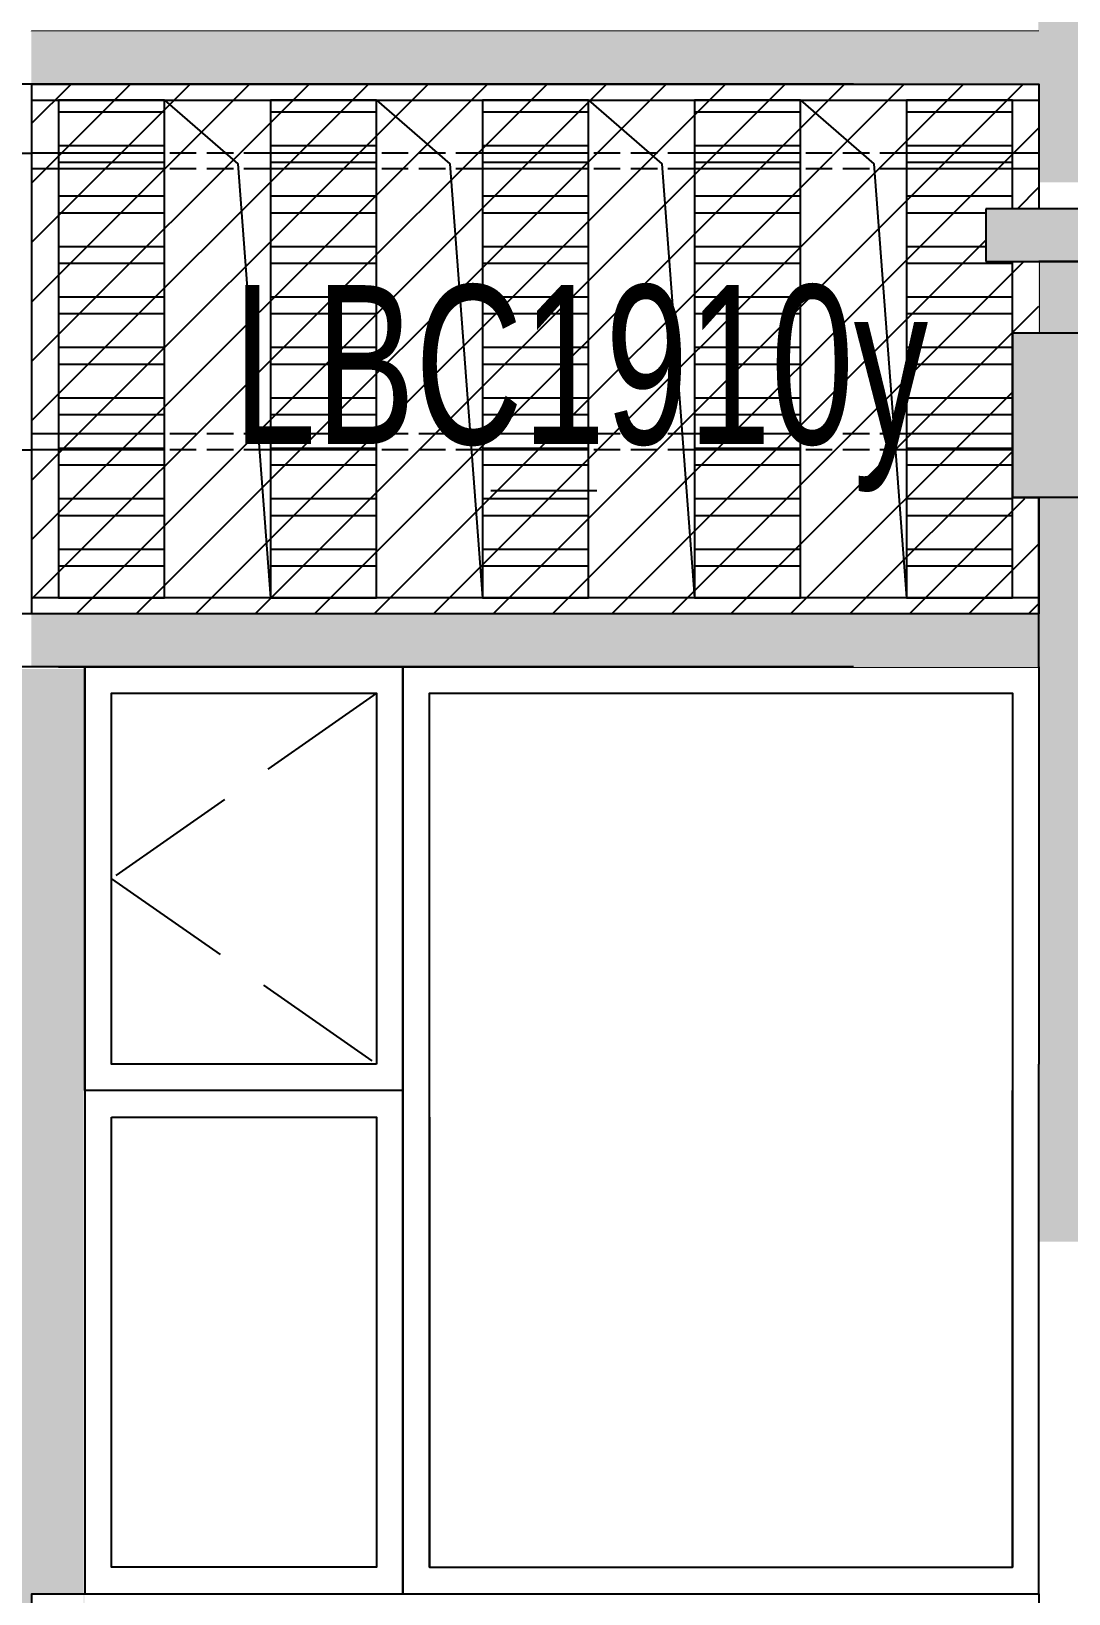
# Model space of a CAD drawing. Extents: x -12446 to 284554, y -295110 to 165007.
# Drawn here: x 79200 to 81158, y -252019 to -249069 of the extents above; entities that cross this region are included whole.
import ezdxf
from ezdxf.enums import TextEntityAlignment as Align

# ---------------------------------------------------------------- set-up
doc = ezdxf.new("R2010")
doc.units = 0
doc.header["$LTSCALE"] = 1000
for name, pattern in [('AX-14-E$0$AX-85-M02$0$DASH', [0.35, 0.25, -0.1]), ('AX-14-E$0$DASH', [0.35, 0.25, -0.1]), ('AX-14-E$0$DOTE', [2.42, 2, -0.2, 0.02, -0.2])]:
    doc.linetypes.add(name, pattern=pattern)
doc.layers.get('0').update_dxf_attribs({"linetype": 'CONTINUOUS'})
doc.layers.get('Defpoints').update_dxf_attribs({"linetype": 'CONTINUOUS'})
for name, color, linetype in [('A-Anno-Note', 241, 'CONTINUOUS'), ('AX-14-comp-tc$0$AX-T-LMCZ-Z$1$AX-13-E01-E03$0$家具与填充', 251, 'CONTINUOUS'), ('AX-14-E$0$A-Detl-Fine', 152, 'CONTINUOUS'), ('AX-14-E$0$A-Detl-Medm', 40, 'CONTINUOUS'), ('AX-14-E$0$A-Detl-Patt', 8, 'CONTINUOUS'), ('AX-14-E$0$A-Detl-Thin', 131, 'CONTINUOUS'), ('AX-14-E$0$A-Wind-Iden', 11, 'CONTINUOUS')]:
    doc.layers.add(name, color=color, linetype=linetype)
doc.layers.add('AX-14-E$0$A-Grid', color=222, linetype='AX-14-E$0$DOTE', plot=False)
doc.styles.add('AX-14-E$0$_TCH_DIM', font='JZFZ_ENA', dxfattribs={"width": 0.7, "bigfont": 'JZFZ_CNB'})
pattern_1 = [(37.5, (-86013.83, -414895.72), (-1.920038, 58.729588), [0, -46.3296, 0, -51.816, 0, -49.53]), (7.5, (-86013.83, -414895.72), (53.942794, 86.019012), [0, -24.9936, 0, -41.7576, 0, -16.002]), (327.5, (-86051.32, -414895.72), (94.919084, 0.172462), [0, -15.24, 0, -54.864, 0, -71.628]), (317.5, (-86051.32, -414895.72), (91.626774, 26.75152), [0, -7.62, 0, -35.9664, 0, -41.148])]
pattern_2 = [(37.5, (-86013.83, -414895.72), (-1.920038, 58.7295885), [0, -46.3296, 0, -51.816, 0, -49.53]), (7.5, (-86013.83, -414895.72), (53.942794, 86.019012), [0, -24.9936, 0, -41.7576, 0, -16.002]), (327.5, (-86051.32, -414895.72), (94.919084, 0.172462), [0, -15.24, 0, -54.864, 0, -71.628]), (317.5, (-86051.32, -414895.72), (91.626774, 26.75152), [0, -7.62, 0, -35.9664, 0, -41.148])]
pattern_3 = [(180, (-57601.59, 250269.41), (-7e-15, -95.25), []), (180, (-57633.34, 250301.16), (-7e-15, -95.25), [])]

# ---------------------------------------------------------------- blocks, each defined once
blk = doc.blocks.new('AX-14-E$0$A$C1980769A')
at = {"layer": 'AX-14-E$0$A-Detl-Patt'}
h = blk.add_hatch(dxfattribs=at)
h.set_pattern_fill('STEEL', color=256, scale=50, angle=135)
h.set_pattern_definition([(180, (-2388.15, -342499.556), (-7e-15, -79.375), []), (180, (-2416.21, -342527.62), (-7e-15, -79.375), [])])
h.paths.add_polyline_path([(21050, 1050), (21825, 1050), (21825, 150), (21050, 150)])
h.paths.add_polyline_path([(22750, 865), (22700, 865), (22700, 765), (22750, 765), (22750, 150), (21875, 150), (21875, 1050), (22750, 1050)])
at = {"layer": 'AX-14-E$0$A-Detl-Fine'}
for points in [[(22750, 865), (22750, 1050), (21000, 1050), (21000, 150), (22750, 150), (22750, 690)], [(22750, 690), (22750, 765)]]:
    blk.add_lwpolyline(points, dxfattribs=at)
blk.add_lwpolyline([(21875, 1050), (21825, 1050), (21825, 150), (21875, 150)], close=True, dxfattribs=at)
at = {"layer": 'AX-14-E$0$A-Detl-Thin'}
for p, q in [((20950, 1100), (20950, 100)), ((26700, 765), (22800, 765)), ((26700, 630), (22800, 630)), ((26750, 320), (22750, 320)), ((22800, 0), (22800, 320)), ((22800, 100), (20950, 100)), ((20950, 0), (22800, 0))]:
    blk.add_line(p, q, dxfattribs=at)
for points in [[(22800, 1100), (20900, 1100), (20900, 1200), (22800, 1200)], [(22879.8, 915), (22879.8, 865), (22700, 865), (22700, 765), (22800, 765), (22800, 630), (22750, 630), (22750, 320)], [(22800, 0), (20900, 0), (20900, 100), (22800, 100)]]:
    blk.add_lwpolyline(points, dxfattribs=at)
blk = doc.blocks.new('AX-14-E$0$ahaeryewhraegew')
at = {"layer": 'AX-14-E$0$A-Detl-Fine'}
for points in [[(165711.3, 103787.6), (165211.3, 103787.6), (165211.3, 104487.6), (165711.3, 104487.6)], [(165211.3, 103687.6), (165711.3, 103687.6), (165711.3, 102837.6), (165211.3, 102837.6)]]:
    blk.add_lwpolyline(points, close=True, dxfattribs=at)
for points in [[(165811.3, 102837.6), (165811.3, 104487.6), (166911.3, 104487.6), (166911.3, 102837.6)], [(165811.3, 103687.6), (165811.3, 102837.6), (166911.3, 102837.6), (166911.3, 103737.6)]]:
    blk.add_lwpolyline(points, dxfattribs=at)
at = {"layer": 'AX-14-E$0$A-Detl-Patt', "linetype": 'AX-14-E$0$AX-85-M02$0$DASH'}
blk.add_lwpolyline([(165711.3, 104487.6), (165211.3, 104137.6), (165711.3, 103787.6)], dxfattribs=at)
at = {"layer": 'AX-14-E$0$A-Detl-Thin'}
for p, q in [((165161.3, 104537.6), (165161.3, 102787.6)), ((166961.3, 102787.6), (166961.3, 102452.6))]:
    blk.add_line(p, q, dxfattribs=at)
for points in [[(165761.3, 103737.6), (165161.3, 103737.6), (165161.3, 104537.6), (165761.3, 104537.6)], [(165761.3, 103737.6), (165761.3, 102787.6)]]:
    blk.add_lwpolyline(points, close=True, dxfattribs=at)
for points in [[(165761.3, 103737.6), (165761.3, 104537.6), (166361.3, 104537.6)], [(166361.3, 104537.6), (166961.3, 104537.6), (166961.3, 103787.6)], [(165761.3, 103737.6), (165161.3, 103737.6), (165161.3, 102787.6), (166961.3, 102787.6), (166961.3, 103787.6)], [(165761.3, 103737.6), (165161.3, 103737.6)], [(166961.3, 102687.6), (165061.3, 102687.6), (165061.3, 102787.6), (166961.3, 102787.6)]]:
    blk.add_lwpolyline(points, dxfattribs=at)
blk = doc.blocks.new('AX-14-comp-tc')
at = {"layer": 'AX-14-comp-tc$0$AX-T-LMCZ-Z$1$AX-13-E01-E03$0$家具与填充'}
h = blk.add_hatch(dxfattribs=at)
h.set_pattern_fill('AR-SAND', color=256, scale=24)
h.set_pattern_definition(pattern_1)
edge = h.paths.add_edge_path()
edge.add_line((80647.5, -252591.9), (80647.5, -252681.9))
edge.add_line((80647.5, -252681.9), (80697.5, -252681.9))
edge.add_line((80697.5, -252681.9), (80697.5, -252761.9))
edge.add_line((80697.5, -252761.9), (80717.5, -252761.9))
edge.add_line((80717.5, -252761.9), (80717.5, -252792.1))
edge.add_line((80717.5, -252792.1), (80786.5, -253061.9))
edge.add_line((80786.5, -253061.9), (80837.5, -253061.9))
edge.add_line((80837.5, -253061.9), (80837.5, -253101.9))
edge.add_line((80837.5, -253101.9), (80852.4, -253140.7))
edge.add_line((80852.4, -253140.7), (80877.5, -253321.9))
edge.add_line((80877.5, -253321.9), (80847.5, -253321.9))
edge.add_line((80847.5, -253321.9), (80847.5, -253421.9))
edge.add_line((80847.5, -253421.9), (80947.5, -253421.9))
edge.add_line((80947.5, -253421.9), (80947.5, -255776.9))
edge.add_line((80947.5, -255776.9), (84847.5, -255776.9))
edge.add_line((84847.5, -255776.9), (84848.8, -254271.9))
edge.add_line((84848.8, -254271.9), (84898.8, -254271.9))
edge.add_line((84898.8, -254271.9), (84898.8, -254121.9))
edge.add_line((84898.8, -254121.9), (84948.8, -254121.9))
edge.add_line((84948.8, -254121.9), (84948.8, -253721.9))
edge.add_arc((85204.8, -253723.9), 256.1, 143.5839, 179.5462, ccw=False)
edge.add_line((84998.8, -253571.9), (84998.8, -253421.9))
edge.add_line((84998.8, -253421.9), (85048.8, -253421.9))
edge.add_line((85048.8, -253421.9), (85048.8, -253321.9))
edge.add_line((85048.8, -253321.9), (85016.1, -253321.9))
edge.add_line((85016.1, -253321.9), (85033.1, -253194.6))
edge.add_line((85033.1, -253194.6), (85038.6, -253153.5))
edge.add_line((85038.6, -253153.5), (85059.7, -253072.3))
edge.add_line((85059.7, -253072.3), (85059.7, -253032.3))
edge.add_line((85059.7, -253032.3), (85109.7, -253032.3))
edge.add_line((85109.7, -253032.3), (85056.7, -252826.9))
edge.add_line((85056.7, -252826.9), (85077.5, -252742.1))
edge.add_line((85077.5, -252742.1), (85077.5, -252711.9))
edge.add_line((85077.5, -252711.9), (85097.5, -252711.9))
edge.add_line((85097.5, -252711.9), (85097.5, -252641.9))
edge.add_line((85097.5, -252641.9), (85147.5, -252641.9))
edge.add_line((85147.5, -252641.9), (85149.2, -252541.9))
edge.add_line((85149.2, -252541.9), (84769.2, -252541.9))
edge.add_line((84769.2, -252541.9), (84766.5, -252491.4))
edge.add_line((84766.5, -252491.4), (81026.5, -252491.4))
edge.add_line((81026.5, -252491.4), (81027.5, -252591.9))
edge.add_line((81027.5, -252591.9), (80647.5, -252591.9))
h.paths.add_polyline_path([(81547.5, -253526.9), (84247.5, -253526.9), (84247.5, -254826.9), (81547.5, -254826.9)], flags=16)
h.paths.add_polyline_path([(84247.5, -253526.9), (81547.5, -253526.9), (81547.5, -253421.9), (84247.5, -253421.9)], flags=16)
h.paths.add_polyline_path([(81067.1, -255776.9), (84727.8, -255776.9), (84726.2, -254823.9), (81065.5, -254823.9)], flags=17)
h = blk.add_hatch(dxfattribs=at)
h.set_pattern_fill('AR-SAND', color=256, scale=24)
h.set_pattern_definition(pattern_1)
h.paths.add_polyline_path([(69347.5, -255491.9), (71247.5, -255491.9), (71247.5, -255591.9), (69347.5, -255591.9)])
h.paths.add_polyline_path([(69347.5, -256591.9), (71247.5, -256591.9), (71247.5, -256691.9), (69347.5, -256691.9)])
h.paths.add_polyline_path([(79047.5, -255491.9), (80947.5, -255491.9), (80947.5, -255591.9), (79047.5, -255591.9)])
h.paths.add_polyline_path([(79047.5, -256591.9), (80947.5, -256591.9), (80947.5, -256691.9), (79047.5, -256691.9)])
h = blk.add_hatch(dxfattribs=at)
h.set_pattern_fill('AR-SAND', color=256, scale=24)
h.set_pattern_definition(pattern_2)
h.paths.add_polyline_path([(92497.5, -255491.9), (92497.5, -255591.9), (92447.5, -255591.9), (92447.5, -255691.9), (92397.5, -255691.9), (92247.5, -256321.9), (92197.5, -256321.9), (92197.5, -256591.9), (92247.5, -256591.9), (92247.5, -256691.9), (89047.5, -256691.9), (89047.5, -256371.9), (80897.5, -256371.3), (80897.5, -256061.9), (80947.5, -256061.9), (80947.5, -255926.9), (80847.5, -255926.9), (80847.5, -255826.9), (81027.3, -255826.9), (81027.3, -255776.9), (84847.5, -255776.9), (84847.5, -255491.9)])
h.paths.add_polyline_path([(89097.5, -255691.9), (91597.5, -255691.9), (91597.5, -256591.9), (89097.5, -256591.9)], flags=16)
h = blk.add_hatch(dxfattribs=at)
h.set_pattern_fill('AR-SAND', color=256, scale=24)
h.set_pattern_definition(pattern_2)
h.paths.add_polyline_path([(88547.5, -256371.6), (89047.5, -256371.6), (89047.5, -256591.9), (88547.5, -256591.9)])
h.paths.add_polyline_path([(88147.5, -256371.9), (88547.5, -256371.9), (88547.5, -257773.9), (88147.5, -257773.9)])
h.paths.add_polyline_path([(84247.5, -256371.9), (85247.5, -256371.9), (85247.5, -257773.9), (84247.5, -257773.9)])
h.paths.add_polyline_path([(80947.5, -256371.9), (81547.5, -256371.9), (81547.5, -257776.9), (80947.5, -257776.9)])
h = blk.add_hatch(dxfattribs=at)
h.set_pattern_fill('AR-SAND', color=256, scale=24)
h.set_pattern_definition([(37.5, (-1.283, -8e-05), (-1.9200376, 58.7295885), [0, -46.3296, 0, -51.816, 0, -49.53]), (7.5, (-1.28, -8e-05), (53.942794, 86.019012), [0, -24.9936, 0, -41.7576, 0, -16.002]), (327.5, (-38.774, -8e-05), (94.919084, 0.172462), [0, -15.24, 0, -54.864, 0, -71.628]), (317.5, (-38.77, -8e-05), (91.626774, 26.751519), [0, -7.62, 0, -35.9664, 0, -41.148])])
h.paths.add_polyline_path([(77797.5, -256696.1), (79146.2, -256696.1), (79146.2, -268241.9), (77797.5, -268241.9)])
h.paths.add_polyline_path([(77797.5, -262591.9), (77947.2, -262591.9), (77947.2, -261391.9), (77797.5, -261391.9)], flags=16)
h.paths.add_polyline_path([(77897.2, -262491.9), (77947.2, -262491.9), (77947.2, -261491.9), (77897.2, -261491.9)], flags=16)
h.paths.add_polyline_path([(79047.5, -262591.9), (79146.2, -262591.9), (79146.2, -261391.9), (79047.5, -261391.9)], flags=16)
h.paths.add_polyline_path([(79047.5, -262491.9), (79097.5, -262491.9), (79097.5, -261491.9), (79047.5, -261491.9)], flags=16)
h.paths.add_polyline_path([(77797.5, -265541.9), (77947.2, -265541.9), (77947.2, -264341.9), (77797.5, -264341.9)], flags=16)
h.paths.add_polyline_path([(79047.5, -265541.9), (79146.2, -265541.9), (79146.2, -264341.9), (79047.5, -264341.9)], flags=16)
h.paths.add_polyline_path([(79047.5, -265441.9), (79097.5, -265441.9), (79097.5, -264441.9), (79047.5, -264441.9)], flags=16)
h.paths.add_polyline_path([(77897.2, -265441.9), (77947.2, -265441.9), (77947.2, -264441.9), (77897.2, -264441.9)], flags=16)
h.paths.add_polyline_path([(77797.5, -259641.9), (77947.2, -259641.9), (77947.2, -258441.9), (77797.5, -258441.9)], flags=16)
h.paths.add_polyline_path([(77897.2, -259541.9), (77947.2, -259541.9), (77947.2, -258541.9), (77897.2, -258541.9)], flags=16)
h.paths.add_polyline_path([(79047.5, -259641.9), (79147.5, -259641.9), (79147.5, -258441.9), (79047.5, -258441.9)], flags=16)
h.paths.add_polyline_path([(79047.5, -259541.9), (79097.5, -259541.9), (79097.5, -258541.9), (79047.5, -258541.9)], flags=16)
blk = doc.blocks.new('AX-14-E$0$JB-WIDR-TAG')
at = {"layer": 'Defpoints'}
blk.add_line((-1.694, -2.375), (0.306, -2.375), dxfattribs=at)
at = {"style": 'AX-14-E$0$_TCH_DIM', "width": 0.7}
blk.add_attdef('WD_TAG', text='', height=3, dxfattribs=at).set_placement((0, 0), align=Align.MIDDLE_CENTER)
blk = doc.blocks.new('AX-14-E$0$wegwgewhrejsr')
at = {"layer": 'AX-14-E$0$A-Wind-Iden', "xscale": 100, "yscale": 100, "zscale": 100, "rotation": 3.415094585006376e-08}
blk.add_blockref('AX-14-E$0$JB-WIDR-TAG', (166096.5, 158774.5), dxfattribs=at).add_auto_attribs({'WD_TAG': 'LBC1910y'})
blk = doc.blocks.new('AX-14-E$0$A$C47624217')
blk.add_wipeout([(11900, 320.3), (11900, 0), (23500, 0), (23500, 320), (23450, 320), (23450, 630), (23500, 630), (23500, 765), (23400, 765), (23400, 865), (23500, 865), (23500, 1200), (11900, 1200), (11900, 865), (12000, 865), (12000, 765), (11900, 765), (11900, 630), (11950, 630), (11950, 320)]).dxf.layer = 'AX-14-E$0$A-Detl-Medm'
at = {"layer": 'AX-14-E$0$A-Detl-Patt'}
h = blk.add_hatch(dxfattribs=at)
h.set_pattern_fill('ANSI31', color=256, scale=50)
h.set_pattern_definition([(45, (-130273.08, -158103.84), (-56.1266, 56.1266), [])])
h.paths.add_polyline_path([(21600, 1100), (23500, 1100), (23500, 865), (23400, 865), (23400, 765), (23500, 765), (23500, 630), (23450, 630), (23451.4, 320), (23500, 315), (23500, 100), (21600, 100)])
h = blk.add_hatch(dxfattribs=at)
h.set_pattern_fill('ANSI32', color=256, scale=20, angle=135)
h.set_pattern_definition(pattern_3)
h.paths.add_polyline_path([(21850, 1070), (21650, 1070), (21650, 130), (21850, 130)])
h = blk.add_hatch(dxfattribs=at)
h.set_pattern_fill('ANSI32', color=256, scale=20, angle=135)
h.set_pattern_definition(pattern_3)
h.paths.add_polyline_path([(22250, 1070), (22050, 1070), (22050, 130), (22250, 130)])
h = blk.add_hatch(dxfattribs=at)
h.set_pattern_fill('ANSI32', color=256, scale=20, angle=135)
h.set_pattern_definition(pattern_3)
h.paths.add_polyline_path([(22650, 1070), (22450, 1070), (22450, 130), (22650, 130)])
h = blk.add_hatch(dxfattribs=at)
h.set_pattern_fill('ANSI32', color=256, scale=20, angle=135)
h.set_pattern_definition(pattern_3)
h.paths.add_polyline_path([(23050, 1070), (22850, 1070), (22850, 130), (23050, 130)])
h = blk.add_hatch(dxfattribs=at)
h.set_pattern_fill('ANSI32', color=256, scale=20, angle=135)
h.set_pattern_definition(pattern_3)
h.paths.add_polyline_path([(23250, 130), (23450, 130), (23450, 765), (23400, 765), (23400, 865), (23450, 865), (23450, 1070), (23250, 1070)])
at = {"layer": 'AX-14-E$0$A-Detl-Fine'}
for points in [[(21850, 1070), (21650, 1070), (21650, 130), (21850, 130)], [(22250, 1070), (22050, 1070), (22050, 130), (22250, 130)], [(22650, 1070), (22450, 1070), (22450, 130), (22650, 130)], [(23050, 1070), (22850, 1070), (22850, 130), (23050, 130)]]:
    blk.add_lwpolyline(points, close=True, dxfattribs=at)
for points in [[(21850, 1070), (21988.5, 949.5), (22050, 130)], [(22250, 1070), (22388.5, 949.5), (22450, 130)], [(22650, 1070), (22788.5, 949.5), (22850, 130)], [(23050, 1070), (23188.5, 949.5), (23250, 130)], [(23450, 865), (23450, 1070), (23250, 1070), (23250, 130), (23450, 130), (23450, 765)]]:
    blk.add_lwpolyline(points, dxfattribs=at)
at = {"layer": 'AX-14-E$0$A-Detl-Medm'}
for p, q in [((23150, 1100), (11900, 1100)), ((20400, 970), (21600, 970)), ((20400, 409.8), (21600, 409.8)), ((23500, 100), (11900, 100)), ((23150, 0), (11900, 0))]:
    blk.add_line(p, q, dxfattribs=at)
at = {"layer": 'AX-14-E$0$A-Detl-Patt', "ltscale": 0.2}
for p, q in [((21600, 1070), (23500, 1070)), ((21600, 130), (21600, 1070)), ((23500, 1070), (23500, 865)), ((21850, 970), (21650, 970)), ((22250, 970), (22050, 970)), ((22650, 970), (22450, 970)), ((23050, 970), (22850, 970)), ((23450, 970), (23250, 970)), ((21850, 940), (21650, 940)), ((22250, 940), (22050, 940)), ((22650, 940), (22450, 940)), ((23050, 940), (22850, 940)), ((23450, 940), (23250, 940)), ((21850, 440), (21650, 440)), ((22250, 440), (22050, 440)), ((22650, 440), (22450, 440)), ((23050, 440), (22850, 440)), ((23450, 440), (23250, 440)), ((21850, 410), (21650, 410)), ((22250, 410), (22050, 410)), ((22650, 410), (22450, 410)), ((23050, 410), (22850, 410)), ((23450, 410), (23250, 410)), ((23500, 316), (23500, 130)), ((23500, 130), (21600, 130))]:
    blk.add_line(p, q, dxfattribs=at)
at = {"layer": 'AX-14-E$0$A-Detl-Patt', "linetype": 'AX-14-E$0$DASH', "ltscale": 0.2}
for p, q in [((21650, 970), (21600, 970)), ((22050, 970), (21850, 970)), ((22450, 970), (22250, 970)), ((22850, 970), (22650, 970)), ((23250, 970), (23050, 970)), ((23500, 970), (23450, 970)), ((21650, 940), (21600, 940)), ((22050, 940), (21850, 940)), ((22450, 940), (22250, 940)), ((22850, 940), (22650, 940)), ((23250, 940), (23050, 940)), ((23500, 940), (23450, 940)), ((21650, 440), (21600, 440)), ((22050, 440), (21850, 440)), ((22450, 440), (22250, 440)), ((22850, 440), (22650, 440)), ((23250, 440), (23050, 440)), ((21650, 410), (21600, 410)), ((22050, 410), (21850, 410)), ((22450, 410), (22250, 410)), ((22850, 410), (22650, 410)), ((23250, 410), (23050, 410))]:
    blk.add_line(p, q, dxfattribs=at)
at = {"layer": 'AX-14-E$0$A-Detl-Patt', "ltscale": 0.2}
blk.add_lwpolyline([(23500, 320.3), (23500, 100), (21600, 100), (21600, 1100), (23500, 1100), (23500, 865)], dxfattribs=at)
at = {"layer": 'AX-14-E$0$A-Detl-Thin'}
for p, q in [((21600, 1000), (21600, 1070)), ((23579.8, 865), (23400, 865)), ((23400, 865), (23400, 765)), ((23400, 765), (23500, 765)), ((23500, 630), (23450, 630)), ((23450, 630), (23450, 320)), ((23450, 320), (23500, 320)), ((23500, 0), (23500, 320.3)), ((23500, 320.3), (23500, 130))]:
    blk.add_line(p, q, dxfattribs=at)
blk = doc.blocks.new('AX-14-E')
at = {"layer": 'AX-14-E$0$A-Detl-Thin'}
blk.add_blockref('AX-14-E$0$A$C1980769A', (58301.6, -250269.4), dxfattribs=at)
blk.add_blockref('AX-14-E$0$ahaeryewhraegew', (-85859.7, -354807), dxfattribs=at)
at = {"layer": 'AX-14-E$0$A-Grid'}
blk.add_line((55473.5, -249504.4), (94520.7, -249504.4), dxfattribs=at)
at = {"layer": 'AX-14-E$0$A-Detl-Thin'}
blk.add_blockref('AX-14-E$0$A$C47624217', (57601.6, -250269.4), dxfattribs=at)
for name, p in [('AX-14-comp-tc', (152.8, 6422.5)), ('AX-14-E$0$wegwgewhrejsr', (-85859.7, -408473.3))]:
    blk.add_blockref(name, p, dxfattribs=at)

msp = doc.modelspace()

# ---------------------------------------------------------------- block references
at = {"layer": 'A-Anno-Note'}
msp.add_blockref('AX-14-E', (0, 0), dxfattribs=at)

doc.saveas('drawing.dxf')
